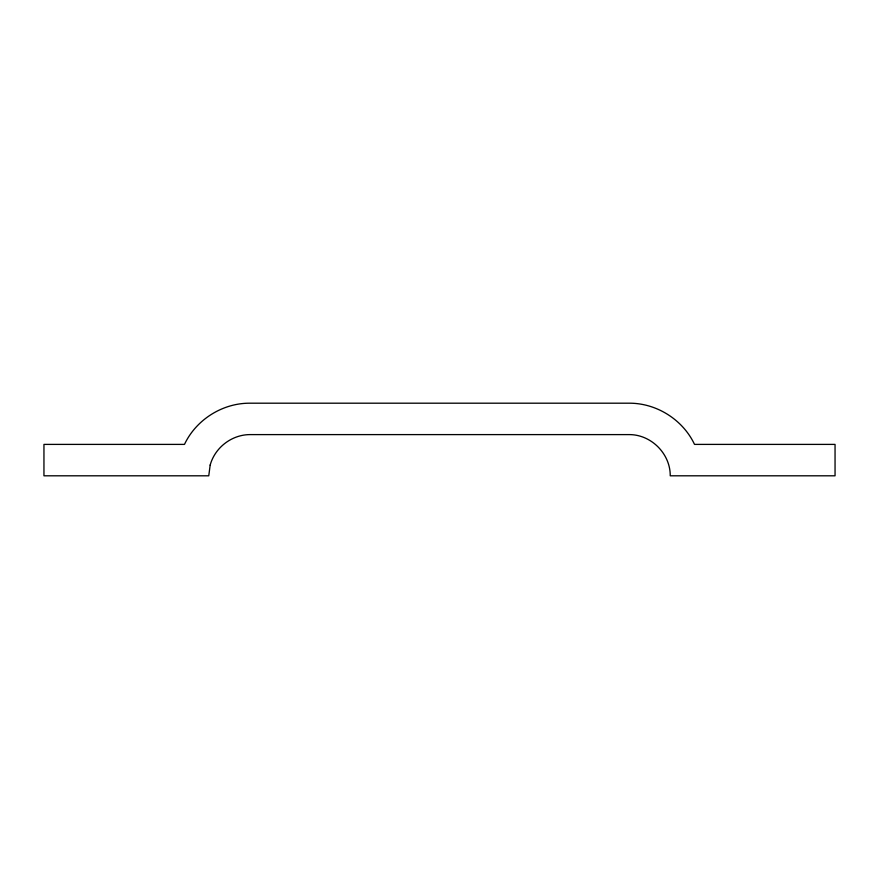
<?xml version="1.0" encoding="UTF-8"?>
<svg xmlns="http://www.w3.org/2000/svg" width="879" height="879" viewBox="0 0 879 879"><rect width="100%" height="100%" fill="white"/><g stroke="black" fill="none" stroke-linecap="round" stroke-linejoin="round"><path stroke-width="1.32" d="M210.169 465.079L208.762 475.803L43.95 475.803L43.95 444.4L184.48 444.4C196.116 419.657 222.541 403.021 249.878 403.197L629.122 403.197C656.459 403.021 682.884 419.657 694.52 444.4L835.05 444.4L835.05 475.803L670.237 475.803C670.424 453.762 651.152 434.457 629.122 434.6L249.878 434.6C231.704 434.698 214.97 447.543 210.169 465.079"/></g></svg>
